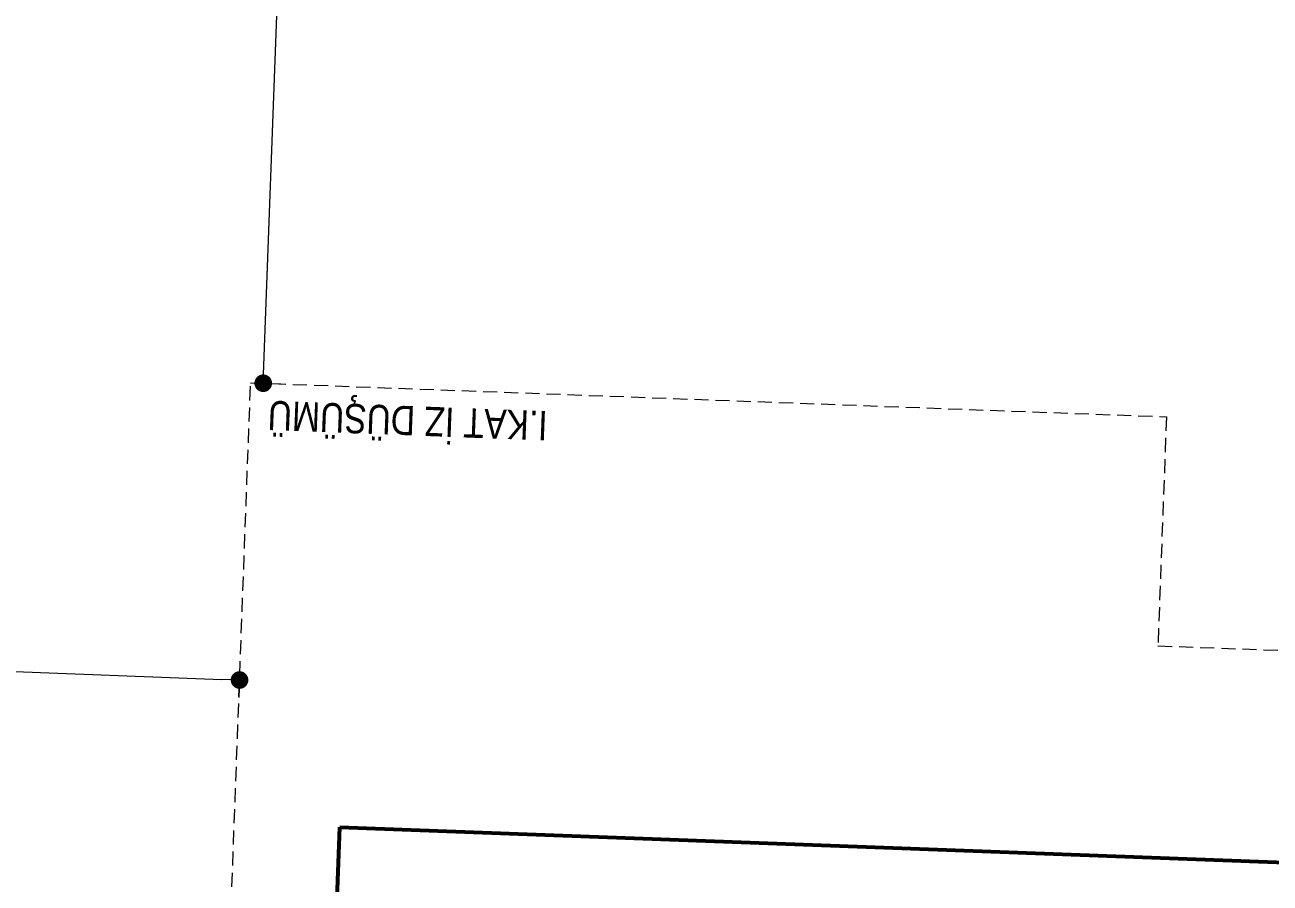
# Model space of a CAD drawing. Header units: centimetres. Extents: x 63871 to 181827, y -95930 to 42199.
# Drawn here: x 154426 to 154779.3, y 19471.2 to 19714.5 of the extents above; entities that cross this region are included whole.
import ezdxf

# ---------------------------------------------------------------- set-up
doc = ezdxf.new("R2010")
doc.units = ezdxf.units.CM
doc.linetypes.add('11-021_500-SatisOfisi_220512$0${ Diamond }', pattern=[12, 4, -2, 2, 2, -2])
for name, color, linetype, lineweight in [('A-WALL', 12, 'Continuous', 50), ('İz DÜŞÜMÜ', 7, '11-021_500-SatisOfisi_220512$0${ Diamond }', 18), ('OLUK', 222, 'Continuous', 15)]:
    doc.layers.add(name, color=color, linetype=linetype, lineweight=lineweight)
doc.layers.add('Dıış Ölçü', color=140, linetype='Continuous')
doc.styles.add('MtXpl_Arial_Narrow_1', font='')
doc.styles.add('RomanS', font='')
doc.styles.get('MtXpl_Arial_Narrow_1').set_extended_font_data('Arial Narrow')
doc.styles.get('RomanS').set_extended_font_data('Stylus BT')
doc.dimstyles.new('BÖYÜK', dxfattribs={"dimtxt": 70, "dimasz": 5, "dimexe": 5, "dimexo": 5, "dimgap": 2, "dimtad": 3, "dimdec": 0, "dimzin": 0, "dimdsep": 46, "dimtxsty": 'RomanS', "dimblk": 'DOT', "dimcen": 5, "dimadec": 0, "dimazin": 0, "dimtfac": 1, "dimtdec": 0, "dimtix": 1, "dimtofl": 0, "dimtmove": 1, "dimatfit": 0, "dimldrblk": 'DOT', "dimfxl": 10, "dimfxlon": 1, "dimtolj": 1, "dimtzin": 0, "dimarcsym": 0})

# ---------------------------------------------------------------- blocks, each defined once
blk = doc.blocks.new('HRD')
at = {"layer": 'A-WALL', "lineweight": 53}
for p, q in [((154389.63, 35542.48), (154389.63, 35417.48)), ((154389.63, 35542.48), (154389.63, 35417.48)), ((154389.63, 35417.48), (154094.63, 35417.48))]:
    blk.add_line(p, q, dxfattribs=at)
at = {"layer": 'İz DÜŞÜMÜ'}
blk.add_lwpolyline([(153819.63, 36347.48), (154419.63, 36347.49), (154419.63, 35292.49), (154159.63, 35292.49), (154159.63, 35357.48), (153819.63, 35357.48), (153819.63, 36347.48)], dxfattribs=at)
at = {"style": 'MtXpl_Arial_Narrow_1'}
blk.add_text('I.KAT İZ DÜŞÜMÜ', height=8.316, rotation=359.957, dxfattribs=at).set_placement((154335.01, 35297.43))
blk = doc.blocks.new('_Dot')
at = {"color": 0, "linetype": 'ByBlock', "lineweight": -2}
blk.add_line((-0.5, 0), (-1, 0), dxfattribs=at)
at = {"color": 0, "linetype": 'ByBlock', "const_width": 0.5}
blk.add_lwpolyline([(-0.25, 0, 1), (0.25, 0, 1)], format="xyb", close=True, dxfattribs=at)
blk = doc.blocks.new('*D140')
at = {"layer": 'Defpoints', "color": 0, "transparency": 16777216}
for p in [(-2551.59, 3368.81), (-1941.9, 3346.16), (-1941.9, 3346.16)]:
    blk.add_point(p, dxfattribs=at)
at = {"layer": 'Dıış Ölçü', "color": 0, "lineweight": -2, "transparency": 16777216}
for p, q in [((-2551.59, 3368.81), (-2551.77, 3363.81)), ((-2546.59, 3368.62), (-1946.9, 3346.35)), ((-1941.9, 3346.16), (-1942.09, 3341.17))]:
    blk.add_line(p, q, dxfattribs=at)
at = {"layer": 'Dıış Ölçü', "color": 0, "lineweight": -2, "transparency": 16777216, "xscale": 5, "yscale": 5, "zscale": 5}
for p, rotation in [((-2551.59, 3368.81), 177.8731903117571), ((-1941.9, 3346.16), 357.8731903117571)]:
    blk.add_blockref('_Dot', p, dxfattribs=dict(at, rotation=rotation))
at = {"layer": 'Dıış Ölçü', "color": 0, "transparency": 16777216, "insert": (-2245.31, 3396.02), "char_height": 70, "attachment_point": 5, "rotation": 357.8732, "style": 'RomanS'}
blk.add_mtext('\\A1;610', dxfattribs=at)
blk = doc.blocks.new('*D150')
at = {"layer": 'Defpoints', "color": 0, "transparency": 16777216}
for p in [(-1916.53, 4029.66), (-1912.94, 4029.52), (-1938.77, 3430.44)]:
    blk.add_point(p, dxfattribs=at)
at = {"layer": 'Dıış Ölçü', "color": 0, "lineweight": -2, "transparency": 16777216}
for p, q in [((-1912.94, 4029.52), (-1907.94, 4029.34)), ((-1935, 3435.3), (-1913.12, 4024.53)), ((-1935.19, 3430.31), (-1930.19, 3430.12))]:
    blk.add_line(p, q, dxfattribs=at)
at = {"layer": 'Dıış Ölçü', "color": 0, "lineweight": -2, "transparency": 16777216, "xscale": 5, "yscale": 5, "zscale": 5}
for p, rotation in [((-1912.94, 4029.52), 87.87361722026492), ((-1935.19, 3430.31), 267.8736172202649)]:
    blk.add_blockref('_Dot', p, dxfattribs=dict(at, rotation=rotation))
at = {"layer": 'Dıış Ölçü', "color": 0, "transparency": 16777216, "insert": (-1962.6, 3731.34), "char_height": 70, "attachment_point": 5, "rotation": 87.8736, "style": 'RomanS'}
blk.add_mtext('\\A1;600', dxfattribs=at)
blk = doc.blocks.new('yerleşim planı')
at = {"rotation": 177.873189238168}
blk.add_blockref('HRD', (153684.24, 32967.9), dxfattribs=at)
at = {"layer": 'Dıış Ölçü'}
for p1, p2, distance, picture, middle in [((-1938.77, 3430.44), (-1916.53, 4029.66), -3.59, '*D150', (-1962.6, 3731.34)), ((-2551.59, 3368.81), (-1941.9, 3346.16), 0, '*D140', (-2245.31, 3396.02))]:
    dim = blk.add_aligned_dim(p1=p1, p2=p2, distance=distance, dimstyle='BÖYÜK', dxfattribs=at)
    dim.commit()
    dim.dimension.update_dxf_attribs({"geometry": picture, "text_midpoint": middle})

msp = doc.modelspace()

# ---------------------------------------------------------------- block references
at = {"layer": 'OLUK'}
msp.add_blockref('yerleşim planı', (156428.79, 16182.58), dxfattribs=at)

doc.saveas('drawing.dxf')
